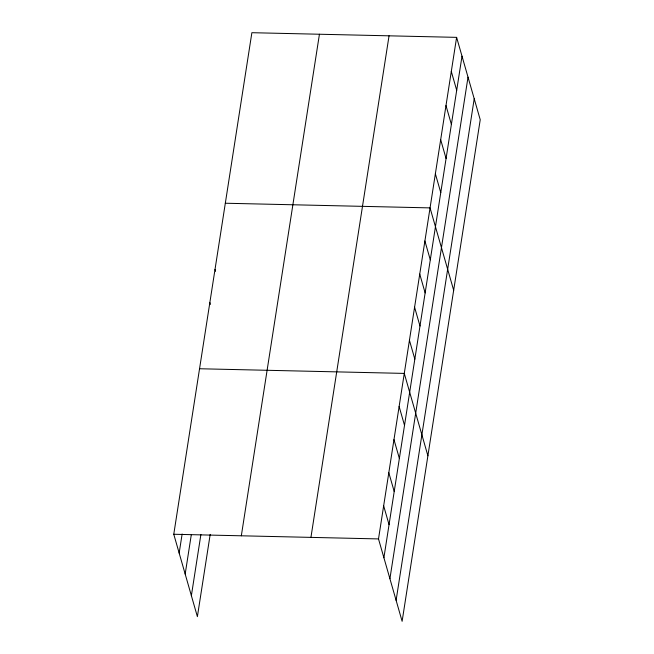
<?xml version="1.0" encoding="UTF-8"?>
<svg xmlns="http://www.w3.org/2000/svg" width="654" height="654" viewBox="0 0 654 654"><rect width="100%" height="100%" fill="white"/><g stroke="black" fill="none" stroke-linecap="round" stroke-linejoin="round"><path stroke-width="0.98" d="M210.196 534.383L197.385 616.64L173.768 534.261L251.88 32.7L456.615 37.36L480.232 119.739L402.12 621.3L378.502 538.921L456.615 37.36M179.163 553.08L182.131 534.024M185.18 574.057L191.27 534.931M191.377 595.663L200.901 534.473M241.326 535.798L319.438 34.237M310.936 537.384L389.048 35.823M383.898 557.739L462.01 56.179M389.915 578.716L468.019 77.156M396.111 600.323L474.215 98.762M225.319 203.231L430.054 207.89L453.672 290.27M199.544 368.75L404.278 373.409L427.896 455.781M173.768 534.261L378.502 538.921M451.301 71.466L456.696 90.285M445.987 105.572L451.383 124.391M440.673 139.678L446.069 158.497M435.368 173.784L440.763 192.603M424.896 240.999L430.291 259.81M419.745 274.1L425.141 292.918M414.587 307.2L419.982 326.019M409.437 340.301L414.832 359.12M399.12 406.51L404.515 425.329M393.97 439.611L399.365 458.429M388.811 472.719L394.207 491.538M383.653 505.82L389.048 524.639M215.011 269.44L215.55 271.32M209.852 302.54L210.392 304.421"/></g></svg>
